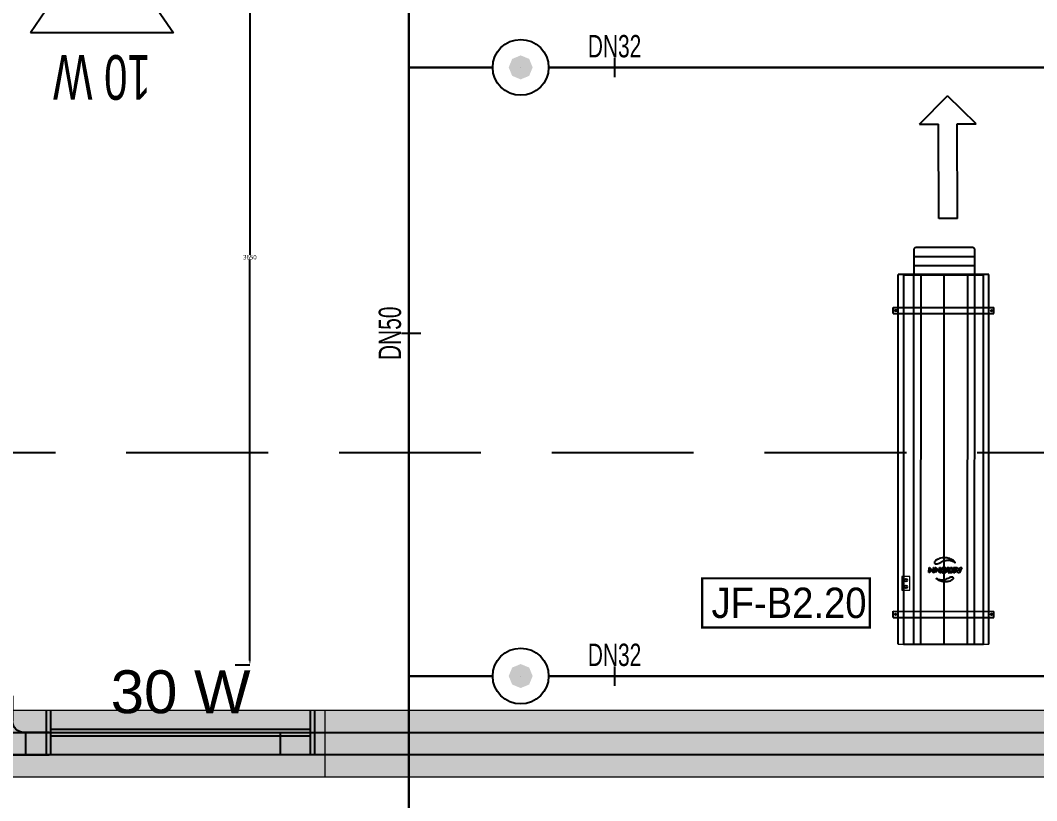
# Model space of a CAD drawing. Header units: millimetres. Extents: x -379292 to 1221486, y 92049 to 447512.
# Drawn here: x -176120 to -171570, y 140261 to 143755 of the extents above; entities that cross this region are included whole.
import ezdxf
from ezdxf.enums import TextEntityAlignment as Align

# ---------------------------------------------------------------- set-up
doc = ezdxf.new("R2010")
doc.units = ezdxf.units.MM
doc.linetypes.add('HIDDEN', pattern=[9.525, 6.35, -3.175])
for name, color, linetype in [('-M-YNGN-BORUID', 7, 'Continuous'), ('-M-YNGN-BORUUZUN', 7, 'Continuous'), ('-M-YNGN-BORUYUK', 7, 'Continuous'), ('-M-YNGN-SPR-YUK', 7, 'Continuous'), ('-M-YNGN-ZON6-CAP-', 7, 'Continuous'), ('-M-YNGN-ZON6-SPR-', 7, 'Continuous'), ('05_SYMBOL', 2, 'Continuous'), ('08_LAMP', 4, 'Continuous'), ('08_LOUD SYSTEM', 4, 'Continuous'), ('AIR-J-U-355', 2, 'Continuous'), ('E_CT_ZA', 6, 'Continuous'), ('JF355', 2, 'Continuous')]:
    doc.layers.add(name, color=color, linetype=linetype)
doc.layers.add('-M-YNGN-SPR-CAPCIZGI', color=188, linetype='Continuous', plot=False)
for name, color, linetype, lineweight in [('-M-YNGN-ZON6', 2, 'SP', 30), ('06_DIM', 8, 'Continuous', 9), ('Aironn-Kodlama', 7, 'Continuous', 0), ('E_CT_KA', 4, 'Continuous', 9)]:
    doc.layers.add(name, color=color, linetype=linetype, lineweight=lineweight)
doc.styles.add('CIZGI', font='tahoma.ttf', dxfattribs={"width": 0.8, "oblique": 20})
doc.styles.add('HCAD', font='HCAD.SHX', dxfattribs={"width": 0.8, "height": 0.2})
doc.styles.add('PIPESIZE', font='hcad.shx', dxfattribs={"width": 0.8})
doc.styles.add('SPR-NOT', font='romans.shx')
doc.styles.get("Standard").update_dxf_attribs({"font": 'segoeuil.ttf'})
doc.styles.add('TR', font='tsimpali.shx', dxfattribs={"width": 0.7})
doc.styles.add('YAZI-2', font='arial.ttf', dxfattribs={"height": 2})
doc.linetypes.add('SP', pattern='A,2,-0.1,["SP",CIZGI,S=0.14,R=0.2,X=0,Y=-0.07],-0.255', length=2.355)
doc.dimstyles.new('ntr', dxfattribs={"dimtxt": 20, "dimasz": 20, "dimexe": 0.18, "dimexo": 0.0625, "dimgap": 0.09, "dimtad": 0, "dimtih": 1, "dimtoh": 1, "dimdec": 0, "dimzin": 0, "dimdsep": 46, "dimtxsty": 'Standard', "dimcen": 0.09, "dimadec": 0, "dimazin": 0, "dimtfac": 1, "dimtdec": 0, "dimtix": 1, "dimtofl": 0, "dimtmove": 0, "dimatfit": 0, "dimfxl": 1, "dimtolj": 1, "dimtzin": 0, "dimarcsym": 0})

# ---------------------------------------------------------------- blocks, each defined once
blk = doc.blocks.new('OtoParkBodrumKatMimari')
at = {"layer": '05_SYMBOL', "color": 252, "linetype": 'HIDDEN', "ltscale": 100}
blk.add_lwpolyline([(118969.2, 41000), (30876.5, 41000, -0.179563), (29571.8, 41484.2), (17953.5, 51484.2, -0.695543), (19258.2, 55000), (127790.7, 55000, -0.645796), (129290.5, 51676.9), (120469.1, 41676.9, -0.215217)], format="xyb", close=True, dxfattribs=at)
blk = doc.blocks.new('SP-C-UP-12')
at = {"ltscale": 10}
blk.add_line((0, 0), (0, 0), dxfattribs=at)
at = {"color": 1, "linetype": 'Continuous'}
blk.add_circle((0, 0), 12.5, dxfattribs=at)
at = {"ltscale": 10}
for points in [[(-5.37, 0), (-3.8, 3.8), (-3.8, -3.8), (0, 5.37)], [(-3.8, -3.8), (0, 5.37), (0, -5.37), (3.8, 3.8)], [(0, -5.37), (3.8, 3.8), (3.8, -3.8), (5.37, 0)]]:
    blk.add_solid(points, dxfattribs=at)
at = {"layer": '-M-YNGN-SPR-YUK', "style": 'SPR-NOT', "width": 0.5, "flags": 9}
for tag, p in [('YUK', (0, 17.77)), ('CAP', (0, 14.42)), ('TIP', (0.2, 10.78))]:
    blk.add_attdef(tag, text='', height=2.5, dxfattribs=at).set_placement(p, align=Align.MIDDLE_CENTER)
blk = doc.blocks.new('SPRKL100')
at = {"layer": '-M-YNGN-SPR-CAPCIZGI'}
blk.add_line((0, 0.431), (0, -0.431), dxfattribs=at)
at = {"layer": '-M-YNGN-BORUID', "color": 0, "style": 'HCAD', "width": 0.8, "flags": 1}
blk.add_attdef('DIC', text='', height=0.4, dxfattribs=at).set_placement((0, -1.693), align=Align.CENTER)
at = {"layer": '-M-YNGN-BORUUZUN', "color": 0, "style": 'HCAD', "width": 0.7}
blk.add_attdef('BOY', text='', height=0.8, dxfattribs=at).set_placement((0, -1.08), align=Align.CENTER)
at = {"layer": '-M-YNGN-BORUYUK', "color": 6, "style": 'PIPESIZE', "width": 0.8}
blk.add_attdef('YUK', text='', height=0.5, dxfattribs=at).set_placement((0, 1.866), align=Align.CENTER)
at = {"color": 0, "style": 'PIPESIZE', "width": 0.7}
blk.add_attdef('CAP', text='', height=1, dxfattribs=at).set_placement((0, 0.45), align=Align.CENTER)
blk = doc.blocks.new('A$C69E8D8A3')
at = {"layer": '-M-YNGN-ZON6', "ltscale": 500}
for p, q in [((-1888.51, 6524.38), (-1888.51, 3591.88)), ((-1851.01, 4136.88), (-1888.51, 4136.88)), ((-1551.01, 4136.88), (-1826.01, 4136.88)), ((-1851.01, 3864.38), (-1888.51, 3864.38)), ((-1551.01, 3864.38), (-1826.01, 3864.38))]:
    blk.add_line(p, q, dxfattribs=at)
at = {"layer": '-M-YNGN-ZON6-CAP-'}
ref = blk.add_blockref('SPRKL100', (-1796.49, 4136.88), dxfattribs=dict(at, xscale=10, yscale=10, zscale=10))
ref.add_attrib('CAP', 'DN32', dxfattribs={"layer": '0', "color": 0, "height": 10, "style": 'PIPESIZE', "width": 0.7}).set_placement((-1796.49, 4141.38), align=Align.CENTER)
ref = blk.add_blockref('SPRKL100', (-1887.58, 4017.84), dxfattribs=dict(at, xscale=10.00000000000001, yscale=10.00000000000001, zscale=10.00000000000001, rotation=90))
ref.add_attrib('CAP', 'DN50', dxfattribs={"layer": '0', "color": 0, "height": 10, "rotation": 90, "style": 'PIPESIZE', "width": 0.7}).set_placement((-1892.08, 4017.84), align=Align.CENTER)
ref = blk.add_blockref('SPRKL100', (-1796.49, 3864.38), dxfattribs=dict(at, xscale=10, yscale=10, zscale=10))
ref.add_attrib('CAP', 'DN32', dxfattribs={"layer": '0', "color": 0, "height": 10, "style": 'PIPESIZE', "width": 0.7}).set_placement((-1796.49, 3868.88), align=Align.CENTER)
at = {"layer": '-M-YNGN-ZON6-SPR-', "rotation": 180}
for p in [(-1838.51, 4136.88), (-1838.51, 3864.38)]:
    blk.add_blockref('SP-C-UP-12', p, dxfattribs=at)
blk = doc.blocks.new('*U447')
at = {"color": 0}
for p, q in [((264, 264), (-164, 264)), ((-60, 264), (-60, 164)), ((0, 264), (264, 264)), ((160, 264), (160, 164)), ((-164, 164), (-50, 164)), ((264, 164), (150, 164)), ((0, 0), (0, 114)), ((0, 104), (100, 104)), ((100, 0), (100, 114))]:
    blk.add_line(p, q, dxfattribs=at)
for centre, start, end in [((-50, 114), 0, 90), ((150, 114), 90, 180)]:
    blk.add_arc(centre, 50, start, end, dxfattribs=at)
blk = doc.blocks.new('*D526')
at = {"layer": '06_DIM', "color": 0, "lineweight": -2, "ltscale": 25, "transparency": 16777216}
for p, q in [((-175058.9, 144518.8), (-175092.3, 144518.8)), ((-175092.1, 144498.8), (-175092.1, 142704.2)), ((-175092.1, 140888.8), (-175092.1, 142683.3)), ((-175157.6, 140868.8), (-175091.9, 140868.8))]:
    blk.add_line(p, q, dxfattribs=at)
at = {"layer": '06_DIM', "color": 0, "transparency": 16777216}
for points in [[(-175088.8, 144498.8), (-175095.5, 144498.8), (-175092.1, 144518.8)], [(-175095.5, 140888.8), (-175088.8, 140888.8), (-175092.1, 140868.8)]]:
    blk.add_solid(points, dxfattribs=at)
at = {"layer": 'Defpoints', "color": 0, "transparency": 16777216}
for p in [(-175058.8, 144518.8), (-175157.7, 140868.8), (-175092.1, 140868.8)]:
    blk.add_point(p, dxfattribs=at)
at = {"layer": '06_DIM', "color": 0, "transparency": 16777216, "insert": (-175092.1, 142693.8), "char_height": 20, "attachment_point": 5}
blk.add_mtext('\\A1;3650', dxfattribs=at)
blk = doc.blocks.new('40 W SIVA ÜSTÜ ETANJ LED 50--')
at = {"layer": '08_LAMP'}
for p, q in [((-625, -100), (-625, 100)), ((-605, -100), (-605, 100)), ((605, -100), (605, 100)), ((625, -100), (625, 100)), ((-605, 15), (605, 15)), ((-605, -15), (605, -15))]:
    blk.add_line(p, q, dxfattribs=at)
at = {"layer": '08_LAMP', "color": 2, "style": 'YAZI-2'}
blk.add_text('30 W', height=200, dxfattribs=at).set_placement((0, 90), align=Align.CENTER)
blk = doc.blocks.new('15 W HORN 100_HARİCİ TİP')
at = {"layer": '08_LOUD SYSTEM'}
h = blk.add_hatch(dxfattribs=at)
h.set_pattern_fill('ANSI31', color=2, scale=4.8)
h.set_pattern_definition([(45, (-341645.439, -380325.335), (-10.77630735, 10.77630735), [])])
h.paths.add_polyline_path([(-100, 0), (100, 0), (100, 200), (-100, 200)])
at = {"layer": '08_LOUD SYSTEM', "ltscale": 2}
for p, q in [((-320, 520), (320, 520)), ((-100, 200), (-320, 520)), ((100, 200), (320, 520))]:
    blk.add_line(p, q, dxfattribs=at)
at = {"layer": '08_LOUD SYSTEM'}
blk.add_lwpolyline([(100, 0), (100, 200), (-100, 200), (-100, 0)], close=True, dxfattribs=at)
at = {"layer": '08_LOUD SYSTEM', "color": 2, "ltscale": 2, "style": 'TR', "width": 0.7}
blk.add_text('10 W', height=200, dxfattribs=at).set_placement((0, 620), align=Align.CENTER)
blk = doc.blocks.new('ju355')
at = {"layer": 'AIR-J-U-355', "color": 2, "linetype": 'Continuous'}
for p, q in [((82.74, 20.07), (-82.86, 20.07)), ((-82.86, 20.07), (-82.86, -20.52)), ((-68.05, -18.28), (-68.04, 22.31)), ((-68.05, -22.74), (-68.04, 22.31)), ((-65.31, 22.31), (-68.04, 22.31)), ((-65.31, 22.31), (-68.04, 22.31)), ((-65.33, -22.74), (-65.31, 22.31)), ((67.97, -22.8), (67.99, 22.25)), ((70.71, 22.25), (67.99, 22.25)), ((70.69, -22.8), (70.71, 22.25)), ((-94.39, 13.67), (-94.46, 13.62)), ((-94.31, 13.72), (-94.39, 13.67)), ((-94.23, 13.76), (-94.31, 13.72)), ((-94.14, 13.78), (-94.23, 13.76)), ((-94.05, 13.8), (-94.14, 13.78)), ((-93.97, 13.8), (-94.05, 13.8)), ((-92.63, 13.8), (-93.97, 13.8)), ((-92.63, 13.8), (-93.97, 13.8)), ((-92.63, 13.8), (-93.97, 13.8)), ((-92.6, 13.8), (-93.93, 13.8)), ((-92.6, 13.8), (-93.93, 13.8)), ((-92.6, 13.8), (-93.93, 13.8)), ((-82.86, 13.79), (-92.6, 13.8)), ((-90.91, -13.6), (-90.9, 13.8)), ((-90.91, -13.6), (-90.9, 13.8)), ((-90.91, -13.6), (-90.9, 13.8)), ((-86.85, -13.61), (-86.83, 13.87)), ((82.73, 13.62), (-82.73, 13.79)), ((-94.86, 12.71), (-94.87, -12.51)), ((-94.84, 12.93), (-94.86, 12.82)), ((-94.86, 12.82), (-94.86, 12.71)), ((-94.82, 13.03), (-94.84, 12.93)), ((-94.79, 13.13), (-94.82, 13.03)), ((-94.76, 13.23), (-94.79, 13.13)), ((-94.71, 13.32), (-94.76, 13.23)), ((-94.66, 13.41), (-94.71, 13.32)), ((-94.6, 13.48), (-94.66, 13.41)), ((-94.53, 13.56), (-94.6, 13.48)), ((-94.46, 13.62), (-94.53, 13.56)), ((-82.73, 10.49), (82.87, 10.32)), ((48.35, 4.19), (48.36, 4.88)), ((48.36, 7.19), (48.38, 7.93)), ((48.77, 7.02), (48.36, 7.19)), ((48.36, 4.88), (50.7, 4.87)), ((50.71, 6.17), (48.37, 5.16)), ((48.37, 5.91), (48.77, 6.08)), ((48.37, 5.16), (48.37, 5.91)), ((48.38, 7.93), (50.71, 6.93)), ((48.77, 6.08), (48.77, 7.02)), ((49.25, 6.85), (49.94, 6.55)), ((49.25, 6.26), (49.25, 6.85)), ((49.94, 6.55), (49.25, 6.26)), ((50.7, 4.87), (50.69, 4.18)), ((50.71, 6.93), (50.71, 6.17)), ((82.73, -0.03), (-82.73, 0.03)), ((50.69, 4.18), (48.35, 4.19)), ((48.35, 3.58), (50.68, 3.59)), ((48.35, 2.87), (48.35, 3.58)), ((48.35, 2.23), (49.27, 2.88)), ((49.27, 2.88), (48.35, 2.87)), ((48.36, 1.42), (48.35, 2.23)), ((49.32, 2.22), (48.36, 1.42)), ((49.65, 2.63), (49.65, 2.9)), ((49.65, 2.9), (50.23, 2.9)), ((49.88, 1.63), (49.87, 1.63)), ((50.23, 2.9), (50.2, 2.6)), ((50.68, 3.59), (50.69, 2.3)), ((48.34, -1.68), (50.69, -1.71)), ((48.34, -2.08), (48.34, -1.68)), ((49.99, -2.1), (48.34, -2.08)), ((48.34, -4.82), (48.35, -4.42)), ((48.35, -4.42), (50.69, -4.45)), ((48.37, -4), (48.38, -3.75)), ((50.66, -4.03), (48.37, -4)), ((48.38, -3.75), (49.99, -2.1)), ((50.68, -1.95), (49.03, -3.64)), ((49.03, -3.64), (50.66, -3.66)), ((50.69, -1.71), (50.68, -1.95)), ((50.69, -4.45), (50.69, -4.68)), ((50.81, -1.39), (50.8, -1.76)), ((50, -4.84), (48.34, -4.82)), ((48.38, -6.49), (50, -4.84)), ((48.38, -6.74), (48.38, -6.49)), ((50.66, -6.77), (48.38, -6.74)), ((50.69, -4.68), (49.03, -6.38)), ((49.03, -6.38), (50.66, -6.4)), ((50.66, -6.4), (50.66, -6.77)), ((-94.87, -12.51), (-94.87, -12.62)), ((-94.87, -12.62), (-94.85, -12.72)), ((-94.85, -12.72), (-94.83, -12.83)), ((-94.83, -12.83), (-94.8, -12.93)), ((-94.8, -12.93), (-94.77, -13.03)), ((-94.77, -13.03), (-94.72, -13.12)), ((-94.72, -13.12), (-94.67, -13.2)), ((-94.67, -13.2), (-94.61, -13.28)), ((-94.61, -13.28), (-94.54, -13.35)), ((-94.54, -13.35), (-94.47, -13.42)), ((-94.47, -13.42), (-94.4, -13.47)), ((-94.4, -13.47), (-94.32, -13.52)), ((-94.32, -13.52), (-94.24, -13.56)), ((-94.24, -13.56), (-94.15, -13.58)), ((-94.15, -13.58), (-94.07, -13.6)), ((-94.07, -13.6), (-93.98, -13.6)), ((-93.98, -13.6), (-92.64, -13.6)), ((-93.98, -13.6), (-92.64, -13.6)), ((-93.98, -13.6), (-92.64, -13.6)), ((-93.95, -13.6), (-92.61, -13.6)), ((-93.95, -13.6), (-92.61, -13.6)), ((-93.95, -13.6), (-92.61, -13.6)), ((-92.61, -13.6), (-82.87, -13.61)), ((82.86, -10.44), (-82.73, -10.33)), ((-82.61, -13.64), (82.72, -13.71)), ((82.74, -20.57), (-82.86, -20.52)), ((-65.33, -22.74), (-68.05, -22.74)), ((70.69, -22.8), (67.97, -22.8))]:
    blk.add_line(p, q, dxfattribs=at)
at = {"layer": 'AIR-J-U-355', "color": 2, "lineweight": 13, "ltscale": 0.005}
for p, q in [((82.73, -20.57), (82.74, 20.07)), ((58.53, -15.31), (52.44, -15.31)), ((52.44, -15.31), (52.44, -18.93)), ((58.53, -18.93), (58.53, -15.31)), ((52.44, -18.93), (58.53, -18.93))]:
    blk.add_line(p, q, dxfattribs=at)
at = {"layer": 'AIR-J-U-355', "color": 2}
for p, q in [((-150.24, 14.31), (-162.86, 1.58)), ((-150.21, 5.86), (-150.24, 14.31)), ((-107.97, 6.05), (-150.21, 5.86)), ((-107.97, 6.05), (-107.94, -2.39)), ((-150.13, -11.03), (-162.86, 1.58)), ((-107.94, -2.39), (-150.17, -2.58)), ((-150.13, -11.03), (-150.17, -2.58))]:
    blk.add_line(p, q, dxfattribs=at)
at = {"layer": 'AIR-J-U-355', "color": 2, "linetype": 'Continuous'}
for centre, radius in [((-66.68, 21.31), 0.354), ((-66.68, 21.31), 0.354), ((69.35, 21.24), 0.354), ((54.01, -17.13), 0.599), ((54.01, -17.13), 0.599), ((56.96, -17.13), 0.599), ((56.96, -17.13), 0.599), ((-66.69, -21.61), 0.354), ((-66.69, -21.61), 0.354), ((69.33, -21.67), 0.354), ((69.33, -21.67), 0.354)]:
    blk.add_circle(centre, radius, dxfattribs=at)
for centre, radius, start, end in [((49.96, 2.27), 0.645, 184.0636, 262.3259), ((49.93, 2.61), 0.274, 177.3972, 357.3972), ((49.97, 2.34), 0.72, 262.3259, 356.7067)]:
    blk.add_arc(centre, radius, start, end, dxfattribs=at)
at = {"layer": 'AIR-J-U-355', "color": 2, "linetype": 'Continuous', "extrusion": (0, 0, -1)}
for major_axis, ratio in [((-0.01, -1.36), 0.908445), ((0.006, 0.985), 0.934933)]:
    blk.add_ellipse((49.55, -0.11), major_axis=major_axis, ratio=ratio, dxfattribs=at)
at = {"layer": 'AIR-J-U-355', "color": 2, "linetype": 'Continuous'}
for points, knots in [([(46.11, 4.99), (46.12, 4.99), (46.13, 5), (46.15, 5), (46.15, 5), (46.16, 4.99), (46.16, 4.99), (46.17, 4.99), (46.17, 4.98), (46.17, 4.97), (46.16, 4.95), (46.15, 4.91), (46.08, 4.78), (45.93, 4.56), (45.74, 4.28), (45.58, 4.04), (45.4, 3.68), (45.26, 3.14), (45.11, 2.43), (45.02, 1.65), (45.13, 0.83), (45.39, -0.07), (45.8, -1.01), (46.23, -1.77), (46.48, -2.38), (46.62, -2.79), (46.74, -3.2), (46.79, -3.61), (46.72, -3.97), (46.53, -4.26), (46.19, -4.34), (45.8, -4.28), (45.43, -4.02), (45.11, -3.65), (44.72, -3.05), (44.33, -2.14), (44.04, -0.92), (43.96, 0.25), (44.05, 1.27), (44.24, 2.12), (44.51, 2.9), (44.87, 3.6), (45.25, 4.19), (45.62, 4.61), (45.88, 4.83), (46.02, 4.93), (46.08, 4.97), (46.11, 4.99)], [0, 0, 0, 0, 0.001347, 0.00172, 0.002023, 0.002244, 0.002452, 0.002667, 0.002909, 0.00347, 0.004196, 0.005682, 0.009311, 0.025522, 0.043378, 0.057014, 0.067583, 0.10026, 0.136315, 0.170769, 0.211631, 0.252886, 0.304984, 0.357144, 0.377587, 0.398124, 0.41882, 0.439365, 0.455344, 0.470785, 0.486346, 0.502438, 0.525763, 0.549141, 0.572313, 0.626971, 0.689072, 0.751245, 0.792637, 0.834146, 0.875615, 0.910287, 0.945553, 0.97619, 0.989254, 0.994701, 1, 1, 1, 1]), ([(53.1, -3.49), (53.25, -3.25), (53.54, -2.77), (53.81, -1.96), (53.95, -1.12), (53.92, -0.27), (53.68, 0.58), (53.32, 1.4), (52.96, 2.08), (52.73, 2.63), (52.61, 3.01), (52.53, 3.34), (52.54, 3.53), (52.54, 3.61)], [0, 0, 0, 0, 0.112581, 0.224936, 0.337491, 0.449603, 0.562299, 0.686336, 0.807829, 0.865935, 0.925918, 0.967783, 1, 1, 1, 1]), ([(52.54, 3.61), (52.55, 3.66), (52.57, 3.77), (52.7, 3.92), (52.91, 4.03), (53.16, 4.06), (53.45, 3.97), (53.74, 3.72), (54.02, 3.37), (54.31, 2.86), (54.58, 2.17), (54.77, 1.3), (54.81, 0.41), (54.77, -0.51), (54.56, -1.45), (54.2, -2.21), (53.86, -2.79), (53.54, -3.21), (53.25, -3.4), (53.1, -3.49)], [0, 0, 0, 0, 0.0168256, 0.0323617, 0.0637267, 0.0873303, 0.1103993, 0.1581358, 0.2050378, 0.2514942, 0.3451779, 0.4385235, 0.532065, 0.625912, 0.7301372, 0.8352318, 0.8905608, 0.9450754, 1, 1, 1, 1])]:
    blk.add_open_spline(points, degree=3, knots=knots, dxfattribs=at)
blk = doc.blocks.new('DZFDGHFÜ')
at = {"layer": 'JF355'}
blk.add_lwpolyline([(24084.36, 6568.29), (24119.86, 6568.29), (24119.86, 6402.69), (24084.36, 6402.69), (24084.36, 6568.29)], dxfattribs=at)
at = {"layer": 'AIR-J-U-355', "rotation": 270}
blk.add_blockref('ju355', (24102.36, 6485.57), dxfattribs=at)
blk = doc.blocks.new('*U1035')
h = blk.add_hatch()
h.set_pattern_fill('ANSI33', color=0, scale=50, angle=1, style=0)
h.paths.add_polyline_path([(-47993, 100), (-249.3, 100), (-249.3, 0), (-47993, 0)])
at = {"color": 0}
blk.add_lwpolyline([(-47993, 100), (-249.3, 100), (-249.3, 0), (-47993, 0)], close=True, dxfattribs=at)
at = {"ltscale": 25, "flags": 1}
for tag, p in [('YUKSEKLIK', (-228.6, -148.7)), ('KALINLIK', (-228.6, -213.3))]:
    blk.add_attdef(tag, p, '', height=50, dxfattribs=at)
blk = doc.blocks.new('*U1034')
h = blk.add_hatch()
h.set_pattern_fill('ANSI33', color=0, scale=50, angle=1, style=0)
h.paths.add_polyline_path([(-48733, 300), (-889.1, 300), (-889.1, 0), (-48733, 0)])
at = {"color": 0}
blk.add_lwpolyline([(-48733, 300), (-889.1, 300), (-889.1, 0), (-48733, 0)], close=True, dxfattribs=at)
at = {"ltscale": 25, "flags": 1}
for tag, p in [('YUKSEKLIK', (-228.6, -148.7)), ('KALINLIK', (-228.6, -213.3))]:
    blk.add_attdef(tag, p, '', height=50, dxfattribs=at)

msp = doc.modelspace()

# ---------------------------------------------------------------- block references
at = {"color": 8}
msp.add_blockref('OtoParkBodrumKatMimari', (-246354.8, 100818.8), dxfattribs=at)

# ---------------------------------------------------------------- next in the draw order: linework, layer by layer
at = {"layer": 'Aironn-Kodlama', "color": 7, "const_width": 10}
msp.add_lwpolyline([(-173067.2, 141256.2), (-173067.2, 141036.2), (-172317.2, 141036.2), (-172317.2, 141256.2)], close=True, dxfattribs=at)

# ---------------------------------------------------------------- next in the draw order: block references
at = {"layer": '-M-YNGN-ZON6', "ltscale": 25, "xscale": 10, "yscale": 10, "zscale": 10}
msp.add_blockref('A$C69E8D8A3', (-155494.7, 102175), dxfattribs=at)
at = {"layer": '08_LAMP', "xscale": 0.96, "yscale": 0.96, "zscale": 0.96}
msp.add_blockref('40 W SIVA ÜSTÜ ETANJ LED 50--', (-175402.1, 140566.1), dxfattribs=at)
at = {"layer": '08_LOUD SYSTEM', "rotation": 180}
msp.add_blockref('15 W HORN 100_HARİCİ TİP', (-175754.8, 144218.8), dxfattribs=at)
at = {"layer": 'AIR-J-U-355', "xscale": 10, "yscale": 10, "zscale": 10}
msp.add_blockref('DZFDGHFÜ', (-413007.8, 76932.6), dxfattribs=at)
at = {"layer": 'E_CT_KA', "rotation": 180}
for p in [(-216788.7, 140666.6), (-175643.9, 140666.6)]:
    msp.add_blockref('*U1034', p, dxfattribs=at)
at = {"layer": 'E_CT_ZA', "color": 2, "xscale": -1, "rotation": 180}
msp.add_blockref('*U447', (-176254.8, 140730.6), dxfattribs=at)
at = {"layer": 'E_CT_ZA', "color": 112, "rotation": 180}
for p in [(-216348.7, 140566.6), (-175203.9, 140566.6)]:
    msp.add_blockref('*U1035', p, dxfattribs=at)

# ---------------------------------------------------------------- next in the draw order: texts
at = {"layer": 'Aironn-Kodlama', "color": 3, "insert": (-173025.1, 141214.9), "char_height": 136, "width": 710.456, "attachment_point": 1, "rotation": 359.9619}
msp.add_mtext('{\\fArial|b0|i0|c0|p18;\\W0.9;\\C7;JF-B\\fArial|b0|i0|c162|p18;2\\fArial|b0|i0|c0|p18;.\\fArial|b0|i0|c162|p18;20}', dxfattribs=at)

# ---------------------------------------------------------------- next in the draw order: dimensions: what is measured, and where the dimension line sits
at = {"layer": '06_DIM', "ltscale": 25}
dim = msp.add_linear_dim(base=(-175092.1, 140868.8), p1=(-175058.8, 144518.8), p2=(-175157.7, 140868.8), angle=90, dimstyle='ntr', dxfattribs=at)
dim.commit()
dim.dimension.update_dxf_attribs({"geometry": '*D526', "text_midpoint": (-175092.1, 142693.8)})

doc.saveas('drawing.dxf')
